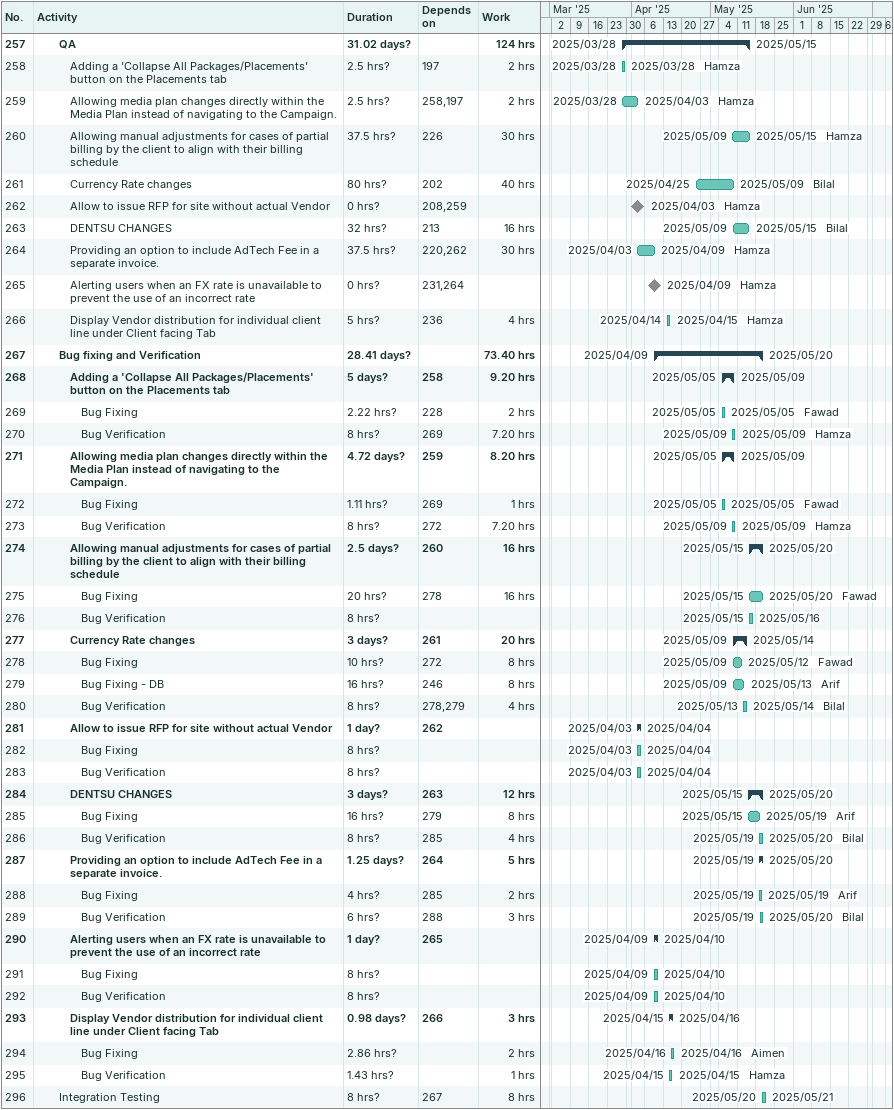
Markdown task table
| ID | Level | Task | Duration | Start | Finish | Predecessors | Resources | Work (h) |
|---|---|---|---|---|---|---|---|---|
| 257 | 3 | **QA** | 31.02d? | 2025-03-28 | 2025-05-15 |  |  | 124 |
| 258 | 4 | Adding a 'Collapse All Packages/Placements' button on the Placements tab | 2.5h? | 2025-03-28 | 2025-03-28 | 197 | Hamza | 2 |
| 259 | 4 | Allowing media plan changes directly within the Media Plan instead of navigating to the Campaign. | 2.5h? | 2025-03-28 | 2025-04-03 | 258, 197 | Hamza | 2 |
| 260 | 4 | Allowing manual adjustments for cases of partial billing by the client to align with their billing schedule | 37.5h? | 2025-05-09 | 2025-05-15 | 226 | Hamza | 30 |
| 261 | 4 | Currency Rate changes | 80h? | 2025-04-25 | 2025-05-09 | 202 | Bilal | 40 |
| 262 | 4 | Allow to issue RFP for site without actual Vendor | 0h? | 2025-04-03 | 2025-04-03 | 208, 259 | Hamza |  |
| 263 | 4 | DENTSU CHANGES | 32h? | 2025-05-09 | 2025-05-15 | 213 | Bilal | 16 |
| 264 | 4 | Providing an option to include AdTech Fee in a separate invoice. | 37.5h? | 2025-04-03 | 2025-04-09 | 220, 262 | Hamza | 30 |
| 265 | 4 | Alerting users when an FX rate is unavailable to prevent the use of an incorrect rate | 0h? | 2025-04-09 | 2025-04-09 | 231, 264 | Hamza |  |
| 266 | 4 | Display Vendor distribution for individual client line under Client facing Tab | 5h? | 2025-04-14 | 2025-04-15 | 236 | Hamza | 4 |
| 267 | 3 | **Bug fixing and Verification** | 28.41d? | 2025-04-09 | 2025-05-20 |  |  | 73.40 |
| 268 | 4 | **Adding a 'Collapse All Packages/Placements' button on the Placements tab** | 5d? | 2025-05-05 | 2025-05-09 | 258 |  | 9.20 |
| 269 | 5 | Bug Fixing | 2.22h? | 2025-05-05 | 2025-05-05 | 228 | Fawad | 2 |
| 270 | 5 | Bug Verification | 8h? | 2025-05-09 | 2025-05-09 | 269 | Hamza | 7.20 |
| 271 | 4 | **Allowing media plan changes directly within the Media Plan instead of navigating to the Campaign.** | 4.72d? | 2025-05-05 | 2025-05-09 | 259 |  | 8.20 |
| 272 | 5 | Bug Fixing | 1.11h? | 2025-05-05 | 2025-05-05 | 269 | Fawad | 1 |
| 273 | 5 | Bug Verification | 8h? | 2025-05-09 | 2025-05-09 | 272 | Hamza | 7.20 |
| 274 | 4 | **Allowing manual adjustments for cases of partial billing by the client to align with their billing schedule** | 2.5d? | 2025-05-15 | 2025-05-20 | 260 |  | 16 |
| 275 | 5 | Bug Fixing | 20h? | 2025-05-15 | 2025-05-20 | 278 | Fawad | 16 |
| 276 | 5 | Bug Verification | 8h? | 2025-05-15 | 2025-05-16 |  |  |  |
| 277 | 4 | **Currency Rate changes** | 3d? | 2025-05-09 | 2025-05-14 | 261 |  | 20 |
| 278 | 5 | Bug Fixing | 10h? | 2025-05-09 | 2025-05-12 | 272 | Fawad | 8 |
| 279 | 5 | Bug Fixing - DB | 16h? | 2025-05-09 | 2025-05-13 | 246 | Arif | 8 |
| 280 | 5 | Bug Verification | 8h? | 2025-05-13 | 2025-05-14 | 278, 279 | Bilal | 4 |
| 281 | 4 | **Allow to issue RFP for site without actual Vendor** | 1d? | 2025-04-03 | 2025-04-04 | 262 |  |  |
| 282 | 5 | Bug Fixing | 8h? | 2025-04-03 | 2025-04-04 |  |  |  |
| 283 | 5 | Bug Verification | 8h? | 2025-04-03 | 2025-04-04 |  |  |  |
| 284 | 4 | **DENTSU CHANGES** | 3d? | 2025-05-15 | 2025-05-20 | 263 |  | 12 |
| 285 | 5 | Bug Fixing | 16h? | 2025-05-15 | 2025-05-19 | 279 | Arif | 8 |
| 286 | 5 | Bug Verification | 8h? | 2025-05-19 | 2025-05-20 | 285 | Bilal | 4 |
| 287 | 4 | **Providing an option to include AdTech Fee in a separate invoice.** | 1.25d? | 2025-05-19 | 2025-05-20 | 264 |  | 5 |
| 288 | 5 | Bug Fixing | 4h? | 2025-05-19 | 2025-05-19 | 285 | Arif | 2 |
| 289 | 5 | Bug Verification | 6h? | 2025-05-19 | 2025-05-20 | 288 | Bilal | 3 |
| 290 | 4 | **Alerting users when an FX rate is unavailable to prevent the use of an incorrect rate** | 1d? | 2025-04-09 | 2025-04-10 | 265 |  |  |
| 291 | 5 | Bug Fixing | 8h? | 2025-04-09 | 2025-04-10 |  |  |  |
| 292 | 5 | Bug Verification | 8h? | 2025-04-09 | 2025-04-10 |  |  |  |
| 293 | 4 | **Display Vendor distribution for individual client line under Client facing Tab** | 0.98d? | 2025-04-15 | 2025-04-16 | 266 |  | 3 |
| 294 | 5 | Bug Fixing | 2.86h? | 2025-04-16 | 2025-04-16 |  | Aimen | 2 |
| 295 | 5 | Bug Verification | 1.43h? | 2025-04-15 | 2025-04-15 |  | Hamza | 1 |
| 296 | 3 | Integration Testing | 8h? | 2025-05-20 | 2025-05-21 | 267 |  | 8 |
